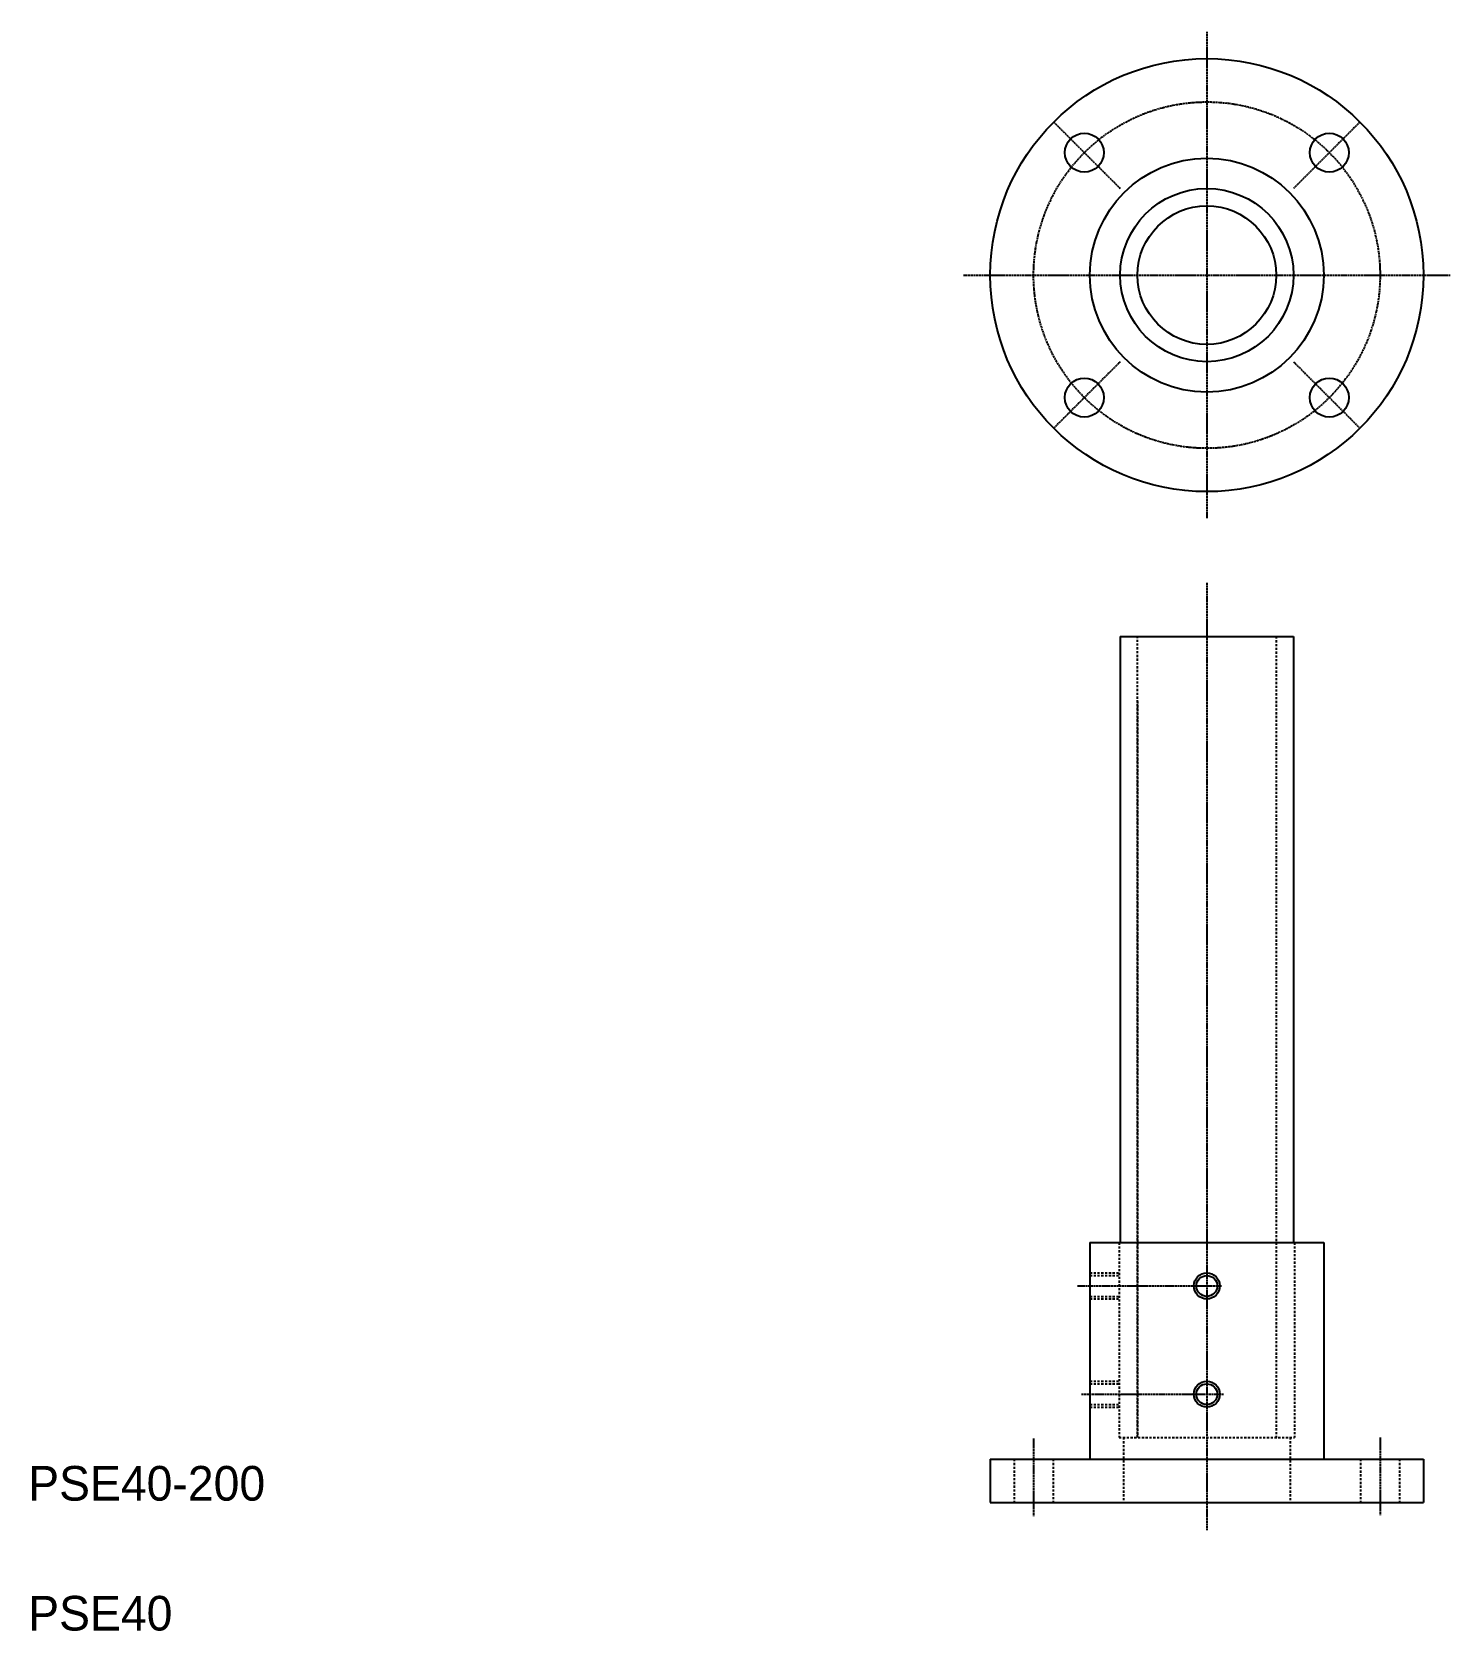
# Model space of a CAD drawing. Extents: x 21 to 348, y 20 to 389.
import ezdxf

# ---------------------------------------------------------------- set-up
doc = ezdxf.new("R2010")
doc.units = 0
doc.header["$LTSCALE"] = 0.25
doc.linetypes.add('CENTER', pattern=[2, 1.25, -0.25, 0.25, -0.25])
doc.linetypes.add('DASHED', pattern=[3.5, 2, -1.5])
doc.layers.get('0').update_dxf_attribs({"linetype": 'CONTINUOUS'})
doc.layers.add('CENTER', color=1, linetype='CENTER')

msp = doc.modelspace()

# ---------------------------------------------------------------- linework, layer by layer
for p, q in [((272.15, 249.58), (312.15, 249.58)), ((265.15, 109.58), (319.15, 109.58)), ((312.4, 98.33), (312.4, 98.33)), ((312.4, 87.08), (312.4, 87.08)), ((242.15, 59.58), (342.15, 59.58)), ((242.15, 49.58), (342.15, 49.58))]:
    msp.add_line(p, q)
at = {"color": 7, "linetype": 'CONTINUOUS'}
for p, q in [((272.15, 249.58), (272.15, 109.58)), ((312.15, 249.58), (312.15, 109.58)), ((265.15, 109.58), (265.15, 59.58)), ((319.15, 109.58), (319.15, 59.58)), ((242.15, 59.58), (242.15, 49.58)), ((342.15, 59.58), (342.15, 49.58))]:
    msp.add_line(p, q, dxfattribs=at)
at = {"color": 3, "linetype": 'DASHED'}
for p, q in [((276.15, 64.58), (276.15, 249.58)), ((308.15, 249.58), (308.15, 64.58)), ((276.15, 234.58), (276.15, 64.58)), ((271.9, 109.58), (271.9, 64.58)), ((312.4, 109.58), (312.4, 64.58)), ((265.15, 102.58), (271.9, 102.58)), ((265.15, 101.98), (271.9, 101.98)), ((265.15, 97.18), (271.9, 97.18)), ((265.15, 96.58), (271.9, 96.58)), ((265.15, 77.58), (271.9, 77.58)), ((265.15, 76.98), (271.9, 76.98)), ((265.15, 72.18), (271.9, 72.18)), ((265.15, 71.58), (271.9, 71.58)), ((271.9, 64.58), (312.4, 64.58)), ((272.9, 64.58), (272.9, 49.58)), ((311.4, 64.58), (311.4, 49.58)), ((247.65, 59.58), (247.65, 49.58)), ((256.65, 59.58), (256.65, 49.58)), ((327.65, 59.58), (327.65, 49.58)), ((336.65, 59.58), (336.65, 49.58))]:
    msp.add_line(p, q, dxfattribs=at)
for centre, radius in [((292.15, 333.02), 50), ((263.87, 361.31), 4.5), ((320.43, 361.31), 4.5), ((292.15, 333.02), 27), ((292.15, 333.02), 20), ((292.15, 333.02), 16), ((263.87, 304.74), 4.5), ((320.43, 304.74), 4.5), ((292.15, 99.58), 2.4), ((292.15, 74.58), 2.4)]:
    msp.add_circle(centre, radius)
at = {"color": 3}
for centre in [(292.15, 99.58), (292.15, 74.58)]:
    msp.add_circle(centre, 3, dxfattribs=at)
at = {"layer": 'CENTER', "color": 1, "linetype": 'CENTER'}
for p, q in [((292.15, 389.18), (292.15, 276.87)), ((256.79, 368.38), (272.15, 353.02)), ((327.5, 368.38), (312.15, 353.02)), ((236, 333.02), (348.3, 333.02)), ((272.15, 313.02), (256.79, 297.67)), ((312.15, 313.02), (327.5, 297.67)), ((292.15, 261.98), (292.15, 43.21)), ((262.28, 99.58), (295.5, 99.58)), ((263.19, 74.58), (295.96, 74.58)), ((252.15, 64.35), (252.15, 46.39)), ((332.15, 64.58), (332.15, 46.62))]:
    msp.add_line(p, q, dxfattribs=at)
msp.add_circle((292.15, 333.02), 40, dxfattribs=at)

# ---------------------------------------------------------------- texts
for s, p in [('PSE40-200', (20, 50)), ('PSE40', (20, 20))]:
    msp.add_text(s, height=8).set_placement(p)

doc.saveas('drawing.dxf')
